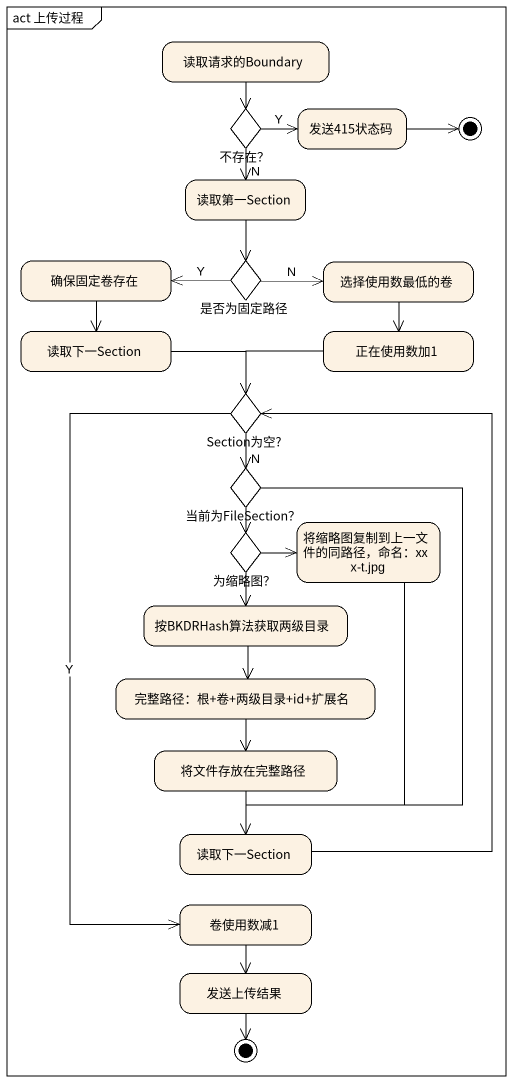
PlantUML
@startuml
mainframe act 上传过程
hide empty description
state 读取请求的Boundary
state "不存在？" as 不存在 <<choice>>
state 发送415状态码
state final1 <<end>>
state 读取第一Section
state 确保固定卷存在
state 是否为固定路径 <<choice>>
state 选择使用数最低的卷
state 读取下一Section
state 正在使用数加1
state "Section为空?" as Section为空 <<choice>>
state "当前为FileSection？" as 当前为FileSection <<choice>>
state "为缩略图？" as 为缩略图 <<choice>>
state "将缩略图复制到上一文件的同路径，命名：xxx-t.jpg" as 将缩略图复制到上一文件的同路径_命名_xxx_t_jpg
state 按BKDRHash算法获取两级目录
state "完整路径：根+卷+两级目录+id+扩展名" as 完整路径_根_卷_两级目录_id_扩展名
state 将文件存放在完整路径
state "读取下一Section" as 读取下一Section_2
state 卷使用数减1
state 发送上传结果
state final2 <<end>>
读取请求的Boundary --> 不存在
不存在 -right-> 发送415状态码 : Y
不存在 --> 读取第一Section : N
发送415状态码 -right-> final1
读取第一Section --> 是否为固定路径
确保固定卷存在 --> 读取下一Section
是否为固定路径 -left-> 确保固定卷存在 : Y
是否为固定路径 -right-> 选择使用数最低的卷 : N
选择使用数最低的卷 --> 正在使用数加1
读取下一Section -right-> Section为空
正在使用数加1 -left-> Section为空
Section为空 --> 当前为FileSection : N
Section为空 --> 卷使用数减1 : Y
当前为FileSection --> 为缩略图
当前为FileSection --> 读取下一Section_2
为缩略图 -right-> 将缩略图复制到上一文件的同路径_命名_xxx_t_jpg
为缩略图 --> 按BKDRHash算法获取两级目录
将缩略图复制到上一文件的同路径_命名_xxx_t_jpg --> 读取下一Section_2
按BKDRHash算法获取两级目录 --> 完整路径_根_卷_两级目录_id_扩展名
完整路径_根_卷_两级目录_id_扩展名 --> 将文件存放在完整路径
将文件存放在完整路径 --> 读取下一Section_2
读取下一Section_2 -up-> Section为空
卷使用数减1 --> 发送上传结果
发送上传结果 --> final2
@enduml
